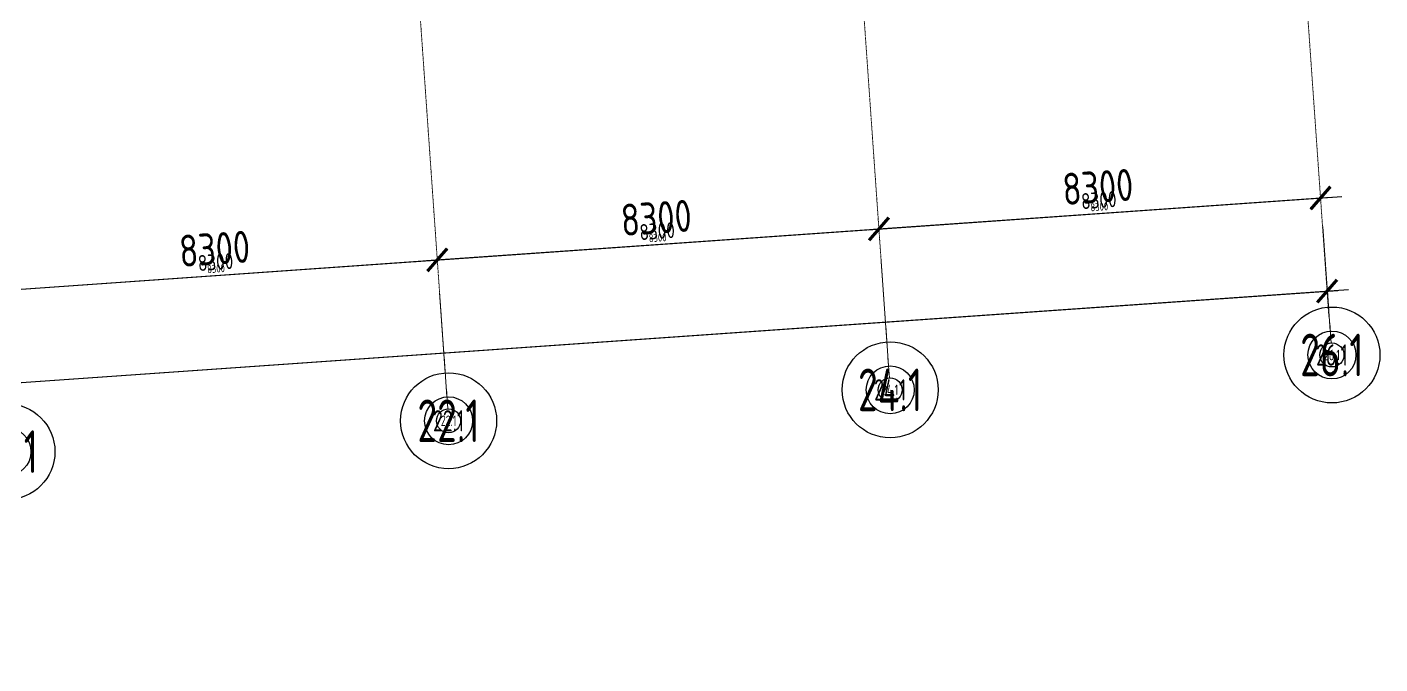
# Model space of a CAD drawing. Header units: millimetres. Extents: x -798 to 124478, y -405 to 121556.
# Drawn here: x 89345 to 114709, y 1738 to 13690 of the extents above; entities that cross this region are included whole.
import ezdxf
from ezdxf.enums import TextEntityAlignment as Align

# ---------------------------------------------------------------- set-up
doc = ezdxf.new("R2010")
doc.units = ezdxf.units.MM
doc.linetypes.add('CENTER', pattern=[2, 1.25, -0.25, 0.25, -0.25])
doc.linetypes.add('Strichpunkt', pattern=[25.4, 12.7, -6.35, 0, -6.35])
for name, color, linetype in [('1', 7, 'Continuous'), ('1 @ 0.1', 7, 'Continuous'), ('1 @ 0.15', 7, 'Continuous'), ('1 @ 0.2', 7, 'Continuous'), ('1 @ 100', 7, 'Continuous'), ('1 @ 200', 7, 'Continuous'), ('1 @ 50', 7, 'Continuous'), ('A-DIM', 4, 'Continuous'), ('A-DIM @ 0.1', 4, 'Continuous'), ('A-DIM @ 0.15', 4, 'Continuous'), ('A-DIM @ 0.2', 4, 'Continuous'), ('A-DIM @ 100', 4, 'Continuous'), ('A-DIM @ 200', 4, 'Continuous'), ('A-DIM @ 50', 4, 'Continuous')]:
    doc.layers.add(name, color=color, linetype=linetype)
doc.layers.add('A-AXES', color=40, linetype='CENTER', lineweight=5)
doc.styles.add('Arch-Dim', font='romans.shx', dxfattribs={"width": 0.75})
doc.dimstyles.new('Масштабируемый', dxfattribs={"dimscale": 100, "dimtxt": 3, "dimasz": 2, "dimexe": 2, "dimexo": 2, "dimgap": 1, "dimtad": 1, "dimdec": 0, "dimzin": 3, "dimdsep": 46, "dimtxsty": 'Arch-Dim', "dimblk": 'ARCHTICK', "dimcen": 2.5, "dimdle": 2, "dimazin": 2, "dimtfac": 0.75, "dimtdec": 0, "dimtmove": 1, "dimatfit": 0, "dimfxl": 1, "dimtolj": 1, "dimtzin": 0, "dimarcsym": 0})

# ---------------------------------------------------------------- blocks, each defined once
blk = doc.blocks.new('_ArchTick')
at = {"color": 0, "linetype": 'ByBlock', "const_width": 0.15}
blk.add_lwpolyline([(-0.5, -0.5), (0.5, 0.5)], dxfattribs=at)
blk = doc.blocks.new('*D198')
at = {"layer": 'A-DIM', "color": 0, "lineweight": -2, "ltscale": 50, "transparency": 16777216}
for p, q in [((2173382, -2431886), (2273536, -2424862)), ((2173753, -2431459), (2173753, -2431459))]:
    blk.add_line(p, q, dxfattribs=at)
at = {"layer": 'Defpoints', "color": 0, "ltscale": 50, "transparency": 16777216}
for p in [(2273137, -2424890), (2273137, -2424890), (2173781, -2431858)]:
    blk.add_point(p, dxfattribs=at)
at = {"layer": 'A-DIM', "color": 0, "lineweight": -2, "ltscale": 50, "transparency": 16777216, "xscale": 400, "yscale": 400, "zscale": 400}
for p, rotation in [((2273137, -2424890), 4.011737789566074), ((2173781, -2431858), 184.011737789566)]:
    blk.add_blockref('_ArchTick', p, dxfattribs=dict(at, rotation=rotation))
at = {"layer": 'A-DIM', "color": 0, "ltscale": 50, "transparency": 16777216, "insert": (2244473, -2425988), "char_height": 600, "attachment_point": 5, "rotation": 4.0117, "style": 'Arch-Dim'}
blk.add_mtext('\\A1;99600', dxfattribs=at)
blk = doc.blocks.new('*D199')
at = {"layer": 'A-DIM', "color": 0, "lineweight": -2, "ltscale": 50, "transparency": 16777216}
for p, q in [((2173781, -2431858), (2273137, -2424890)), ((2223459, -2428374), (2244507, -2426487)), ((2244507, -2426487), (2244509, -2426487)), ((2173781, -2431858), (2173781, -2431858))]:
    blk.add_line(p, q, dxfattribs=at)
at = {"layer": 'Defpoints', "color": 0, "ltscale": 50, "transparency": 16777216}
for p in [(2273137, -2424890), (2273137, -2424890), (2173781, -2431858)]:
    blk.add_point(p, dxfattribs=at)
at = {"layer": 'A-DIM', "color": 0, "lineweight": -2, "ltscale": 50, "transparency": 16777216, "xscale": 0.3, "yscale": 0.3, "zscale": 0.3}
for p, rotation in [((2273137, -2424890), 4.011737789566074), ((2173781, -2431858), 184.011737789566)]:
    blk.add_blockref('_ArchTick', p, dxfattribs=dict(at, rotation=rotation))
at = {"layer": 'A-DIM', "color": 0, "ltscale": 50, "transparency": 16777216, "insert": (2244508, -2426487), "char_height": 0.45, "attachment_point": 5, "rotation": 4.0117, "style": 'Arch-Dim'}
blk.add_mtext('\\A1;99600', dxfattribs=at)
blk = doc.blocks.new('*D200')
at = {"layer": 'A-DIM', "color": 0, "lineweight": -2, "ltscale": 50, "transparency": 16777216}
for p, q in [((2173681, -2431865), (2273237, -2424883)), ((2223459, -2428374), (2244458, -2426490)), ((2244458, -2426490), (2245060, -2426448)), ((2173774, -2431759), (2173774, -2431759))]:
    blk.add_line(p, q, dxfattribs=at)
at = {"layer": 'Defpoints', "color": 0, "ltscale": 50, "transparency": 16777216}
for p in [(2273137, -2424890), (2273137, -2424890), (2173781, -2431858)]:
    blk.add_point(p, dxfattribs=at)
at = {"layer": 'A-DIM', "color": 0, "lineweight": -2, "ltscale": 50, "transparency": 16777216, "xscale": 100, "yscale": 100, "zscale": 100}
for p, rotation in [((2273137, -2424890), 4.011737789566074), ((2173781, -2431858), 184.011737789566)]:
    blk.add_blockref('_ArchTick', p, dxfattribs=dict(at, rotation=rotation))
at = {"layer": 'A-DIM', "color": 0, "ltscale": 50, "transparency": 16777216, "insert": (2244750, -2426345), "char_height": 150, "attachment_point": 5, "rotation": 4.0117, "style": 'Arch-Dim'}
blk.add_mtext('\\A1;99600', dxfattribs=at)
blk = doc.blocks.new('*D202')
at = {"layer": 'A-DIM', "color": 0, "lineweight": -2, "ltscale": 50, "transparency": 16777216}
for p, q in [((2173581, -2431872), (2273336, -2424876)), ((2173767, -2431659), (2173767, -2431659))]:
    blk.add_line(p, q, dxfattribs=at)
at = {"layer": 'Defpoints', "color": 0, "ltscale": 50, "transparency": 16777216}
for p in [(2273137, -2424890), (2273137, -2424890), (2173781, -2431858)]:
    blk.add_point(p, dxfattribs=at)
at = {"layer": 'A-DIM', "color": 0, "lineweight": -2, "ltscale": 50, "transparency": 16777216, "xscale": 200, "yscale": 200, "zscale": 200}
for p, rotation in [((2273137, -2424890), 4.011737789566074), ((2173781, -2431858), 184.011737789566)]:
    blk.add_blockref('_ArchTick', p, dxfattribs=dict(at, rotation=rotation))
at = {"layer": 'A-DIM', "color": 0, "ltscale": 50, "transparency": 16777216, "insert": (2244490, -2426238), "char_height": 300, "attachment_point": 5, "rotation": 4.0117, "style": 'Arch-Dim'}
blk.add_mtext('\\A1;99600', dxfattribs=at)
blk = doc.blocks.new('*D203')
at = {"layer": 'A-DIM', "color": 0, "lineweight": -2, "ltscale": 50, "transparency": 16777216}
for p, q in [((2173781, -2431858), (2273137, -2424890)), ((2223459, -2428374), (2244507, -2426487)), ((2244507, -2426487), (2244510, -2426487)), ((2173781, -2431858), (2173781, -2431858))]:
    blk.add_line(p, q, dxfattribs=at)
at = {"layer": 'Defpoints', "color": 0, "ltscale": 50, "transparency": 16777216}
for p in [(2273137, -2424890), (2273137, -2424890), (2173781, -2431858)]:
    blk.add_point(p, dxfattribs=at)
at = {"layer": 'A-DIM', "color": 0, "lineweight": -2, "ltscale": 50, "transparency": 16777216, "xscale": 0.4, "yscale": 0.4, "zscale": 0.4}
for p, rotation in [((2273137, -2424890), 4.011737789566074), ((2173781, -2431858), 184.011737789566)]:
    blk.add_blockref('_ArchTick', p, dxfattribs=dict(at, rotation=rotation))
at = {"layer": 'A-DIM', "color": 0, "ltscale": 50, "transparency": 16777216, "insert": (2244509, -2426486), "char_height": 0.6, "attachment_point": 5, "rotation": 4.0117, "style": 'Arch-Dim'}
blk.add_mtext('\\A1;99600', dxfattribs=at)
blk = doc.blocks.new('*D204')
at = {"layer": 'A-DIM', "color": 0, "lineweight": -2, "ltscale": 50, "transparency": 16777216}
for p, q in [((2173781, -2431858), (2273137, -2424890)), ((2223459, -2428374), (2244507, -2426487)), ((2244507, -2426487), (2244509, -2426487)), ((2173781, -2431858), (2173781, -2431858))]:
    blk.add_line(p, q, dxfattribs=at)
at = {"layer": 'Defpoints', "color": 0, "ltscale": 50, "transparency": 16777216}
for p in [(2273137, -2424890), (2273137, -2424890), (2173781, -2431858)]:
    blk.add_point(p, dxfattribs=at)
at = {"layer": 'A-DIM', "color": 0, "lineweight": -2, "ltscale": 50, "transparency": 16777216, "xscale": 0.2, "yscale": 0.2, "zscale": 0.2}
for p, rotation in [((2273137, -2424890), 4.011737789566074), ((2173781, -2431858), 184.011737789566)]:
    blk.add_blockref('_ArchTick', p, dxfattribs=dict(at, rotation=rotation))
at = {"layer": 'A-DIM', "color": 0, "ltscale": 50, "transparency": 16777216, "insert": (2244508, -2426487), "char_height": 0.3, "attachment_point": 5, "rotation": 4.0117, "style": 'Arch-Dim'}
blk.add_mtext('\\A1;99600', dxfattribs=at)
blk = doc.blocks.new('*D254')
at = {"layer": 'A-DIM', "color": 0, "lineweight": -2, "ltscale": 50, "transparency": 16777216}
for p, q in [((2247776, -2424912), (2256854, -2424275)), ((2248147, -2424485), (2248147, -2424485))]:
    blk.add_line(p, q, dxfattribs=at)
at = {"layer": 'Defpoints', "color": 0, "ltscale": 50, "transparency": 16777216}
for p in [(2256455, -2424303), (2256455, -2424303), (2248175, -2424884)]:
    blk.add_point(p, dxfattribs=at)
at = {"layer": 'A-DIM', "color": 0, "lineweight": -2, "ltscale": 50, "transparency": 16777216, "xscale": 400, "yscale": 400, "zscale": 400}
for p, rotation in [((2256455, -2424303), 4.011737789566074), ((2248175, -2424884), 184.011737789566)]:
    blk.add_blockref('_ArchTick', p, dxfattribs=dict(at, rotation=rotation))
at = {"layer": 'A-DIM', "color": 0, "ltscale": 50, "transparency": 16777216, "insert": (2252280, -2424095), "char_height": 600, "attachment_point": 5, "rotation": 4.0117, "style": 'Arch-Dim'}
blk.add_mtext('\\A1;8300', dxfattribs=at)
blk = doc.blocks.new('*D255')
at = {"layer": 'A-DIM', "color": 0, "lineweight": -2, "ltscale": 50, "transparency": 16777216}
for q in [(2256455, -2424303), (2248175, -2424884)]:
    blk.add_line((2248175, -2424884), q, dxfattribs=at)
at = {"layer": 'Defpoints', "color": 0, "ltscale": 50, "transparency": 16777216}
for p in [(2256455, -2424303), (2256455, -2424303), (2248175, -2424884)]:
    blk.add_point(p, dxfattribs=at)
at = {"layer": 'A-DIM', "color": 0, "lineweight": -2, "ltscale": 50, "transparency": 16777216, "xscale": 0.3, "yscale": 0.3, "zscale": 0.3}
for p, rotation in [((2256455, -2424303), 4.011737789566074), ((2248175, -2424884), 184.011737789566)]:
    blk.add_blockref('_ArchTick', p, dxfattribs=dict(at, rotation=rotation))
at = {"layer": 'A-DIM', "color": 0, "ltscale": 50, "transparency": 16777216, "insert": (2252315, -2424593), "char_height": 0.45, "attachment_point": 5, "rotation": 4.0117, "style": 'Arch-Dim'}
blk.add_mtext('\\A1;8300', dxfattribs=at)
blk = doc.blocks.new('*D256')
at = {"layer": 'A-DIM', "color": 0, "lineweight": -2, "ltscale": 50, "transparency": 16777216}
for p, q in [((2248076, -2424891), (2256555, -2424296)), ((2248168, -2424784), (2248168, -2424784))]:
    blk.add_line(p, q, dxfattribs=at)
at = {"layer": 'Defpoints', "color": 0, "ltscale": 50, "transparency": 16777216}
for p in [(2256455, -2424303), (2256455, -2424303), (2248175, -2424884)]:
    blk.add_point(p, dxfattribs=at)
at = {"layer": 'A-DIM', "color": 0, "lineweight": -2, "ltscale": 50, "transparency": 16777216, "xscale": 100, "yscale": 100, "zscale": 100}
for p, rotation in [((2256455, -2424303), 4.011737789566074), ((2248175, -2424884), 184.011737789566)]:
    blk.add_blockref('_ArchTick', p, dxfattribs=dict(at, rotation=rotation))
at = {"layer": 'A-DIM', "color": 0, "ltscale": 50, "transparency": 16777216, "insert": (2252306, -2424469), "char_height": 150, "attachment_point": 5, "rotation": 4.0117, "style": 'Arch-Dim'}
blk.add_mtext('\\A1;8300', dxfattribs=at)
blk = doc.blocks.new('*D258')
at = {"layer": 'A-DIM', "color": 0, "lineweight": -2, "ltscale": 50, "transparency": 16777216}
for p, q in [((2247976, -2424898), (2256654, -2424289)), ((2248161, -2424684), (2248161, -2424684))]:
    blk.add_line(p, q, dxfattribs=at)
at = {"layer": 'Defpoints', "color": 0, "ltscale": 50, "transparency": 16777216}
for p in [(2256455, -2424303), (2256455, -2424303), (2248175, -2424884)]:
    blk.add_point(p, dxfattribs=at)
at = {"layer": 'A-DIM', "color": 0, "lineweight": -2, "ltscale": 50, "transparency": 16777216, "xscale": 200, "yscale": 200, "zscale": 200}
for p, rotation in [((2256455, -2424303), 4.011737789566074), ((2248175, -2424884), 184.011737789566)]:
    blk.add_blockref('_ArchTick', p, dxfattribs=dict(at, rotation=rotation))
at = {"layer": 'A-DIM', "color": 0, "ltscale": 50, "transparency": 16777216, "insert": (2252298, -2424344), "char_height": 300, "attachment_point": 5, "rotation": 4.0117, "style": 'Arch-Dim'}
blk.add_mtext('\\A1;8300', dxfattribs=at)
blk = doc.blocks.new('*D259')
at = {"layer": 'A-DIM', "color": 0, "lineweight": -2, "ltscale": 50, "transparency": 16777216}
for q in [(2256455, -2424303), (2248175, -2424884)]:
    blk.add_line((2248175, -2424884), q, dxfattribs=at)
at = {"layer": 'Defpoints', "color": 0, "ltscale": 50, "transparency": 16777216}
for p in [(2256455, -2424303), (2256455, -2424303), (2248175, -2424884)]:
    blk.add_point(p, dxfattribs=at)
at = {"layer": 'A-DIM', "color": 0, "lineweight": -2, "ltscale": 50, "transparency": 16777216, "xscale": 0.4, "yscale": 0.4, "zscale": 0.4}
for p, rotation in [((2256455, -2424303), 4.011737789566074), ((2248175, -2424884), 184.011737789566)]:
    blk.add_blockref('_ArchTick', p, dxfattribs=dict(at, rotation=rotation))
at = {"layer": 'A-DIM', "color": 0, "ltscale": 50, "transparency": 16777216, "insert": (2252315, -2424593), "char_height": 0.6, "attachment_point": 5, "rotation": 4.0117, "style": 'Arch-Dim'}
blk.add_mtext('\\A1;8300', dxfattribs=at)
blk = doc.blocks.new('*D260')
at = {"layer": 'A-DIM', "color": 0, "lineweight": -2, "ltscale": 50, "transparency": 16777216}
for q in [(2256455, -2424303), (2248175, -2424884)]:
    blk.add_line((2248175, -2424884), q, dxfattribs=at)
at = {"layer": 'Defpoints', "color": 0, "ltscale": 50, "transparency": 16777216}
for p in [(2256455, -2424303), (2256455, -2424303), (2248175, -2424884)]:
    blk.add_point(p, dxfattribs=at)
at = {"layer": 'A-DIM', "color": 0, "lineweight": -2, "ltscale": 50, "transparency": 16777216, "xscale": 0.2, "yscale": 0.2, "zscale": 0.2}
for p, rotation in [((2256455, -2424303), 4.011737789566074), ((2248175, -2424884), 184.011737789566)]:
    blk.add_blockref('_ArchTick', p, dxfattribs=dict(at, rotation=rotation))
at = {"layer": 'A-DIM', "color": 0, "ltscale": 50, "transparency": 16777216, "insert": (2252315, -2424593), "char_height": 0.3, "attachment_point": 5, "rotation": 4.0117, "style": 'Arch-Dim'}
blk.add_mtext('\\A1;8300', dxfattribs=at)
blk = doc.blocks.new('*D261')
at = {"layer": 'A-DIM', "color": 0, "lineweight": -2, "ltscale": 50, "transparency": 16777216}
for p, q in [((2256056, -2424331), (2265134, -2423695)), ((2256427, -2423904), (2256427, -2423904))]:
    blk.add_line(p, q, dxfattribs=at)
at = {"layer": 'Defpoints', "color": 0, "ltscale": 50, "transparency": 16777216}
for p in [(2264735, -2423723), (2264735, -2423723), (2256455, -2424303)]:
    blk.add_point(p, dxfattribs=at)
at = {"layer": 'A-DIM', "color": 0, "lineweight": -2, "ltscale": 50, "transparency": 16777216, "xscale": 400, "yscale": 400, "zscale": 400}
for p, rotation in [((2264735, -2423723), 4.011737789566074), ((2256455, -2424303), 184.011737789566)]:
    blk.add_blockref('_ArchTick', p, dxfattribs=dict(at, rotation=rotation))
at = {"layer": 'A-DIM', "color": 0, "ltscale": 50, "transparency": 16777216, "insert": (2260560, -2423514), "char_height": 600, "attachment_point": 5, "rotation": 4.0117, "style": 'Arch-Dim'}
blk.add_mtext('\\A1;8300', dxfattribs=at)
blk = doc.blocks.new('*D262')
at = {"layer": 'A-DIM', "color": 0, "lineweight": -2, "ltscale": 50, "transparency": 16777216}
for q in [(2264735, -2423723), (2256455, -2424303)]:
    blk.add_line((2256455, -2424303), q, dxfattribs=at)
at = {"layer": 'Defpoints', "color": 0, "ltscale": 50, "transparency": 16777216}
for p in [(2264735, -2423723), (2264735, -2423723), (2256455, -2424303)]:
    blk.add_point(p, dxfattribs=at)
at = {"layer": 'A-DIM', "color": 0, "lineweight": -2, "ltscale": 50, "transparency": 16777216, "xscale": 0.3, "yscale": 0.3, "zscale": 0.3}
for p, rotation in [((2264735, -2423723), 4.011737789566074), ((2256455, -2424303), 184.011737789566)]:
    blk.add_blockref('_ArchTick', p, dxfattribs=dict(at, rotation=rotation))
at = {"layer": 'A-DIM', "color": 0, "ltscale": 50, "transparency": 16777216, "insert": (2260595, -2424013), "char_height": 0.45, "attachment_point": 5, "rotation": 4.0117, "style": 'Arch-Dim'}
blk.add_mtext('\\A1;8300', dxfattribs=at)
blk = doc.blocks.new('*D263')
at = {"layer": 'A-DIM', "color": 0, "lineweight": -2, "ltscale": 50, "transparency": 16777216}
for p, q in [((2256355, -2424310), (2264834, -2423716)), ((2256448, -2424204), (2256448, -2424204))]:
    blk.add_line(p, q, dxfattribs=at)
at = {"layer": 'Defpoints', "color": 0, "ltscale": 50, "transparency": 16777216}
for p in [(2264735, -2423723), (2264735, -2423723), (2256455, -2424303)]:
    blk.add_point(p, dxfattribs=at)
at = {"layer": 'A-DIM', "color": 0, "lineweight": -2, "ltscale": 50, "transparency": 16777216, "xscale": 100, "yscale": 100, "zscale": 100}
for p, rotation in [((2264735, -2423723), 4.011737789566074), ((2256455, -2424303), 184.011737789566)]:
    blk.add_blockref('_ArchTick', p, dxfattribs=dict(at, rotation=rotation))
at = {"layer": 'A-DIM', "color": 0, "ltscale": 50, "transparency": 16777216, "insert": (2260586, -2423888), "char_height": 150, "attachment_point": 5, "rotation": 4.0117, "style": 'Arch-Dim'}
blk.add_mtext('\\A1;8300', dxfattribs=at)
blk = doc.blocks.new('*D265')
at = {"layer": 'A-DIM', "color": 0, "lineweight": -2, "ltscale": 50, "transparency": 16777216}
for p, q in [((2256255, -2424317), (2264934, -2423709)), ((2256441, -2424104), (2256441, -2424104))]:
    blk.add_line(p, q, dxfattribs=at)
at = {"layer": 'Defpoints', "color": 0, "ltscale": 50, "transparency": 16777216}
for p in [(2264735, -2423723), (2264735, -2423723), (2256455, -2424303)]:
    blk.add_point(p, dxfattribs=at)
at = {"layer": 'A-DIM', "color": 0, "lineweight": -2, "ltscale": 50, "transparency": 16777216, "xscale": 200, "yscale": 200, "zscale": 200}
for p, rotation in [((2264735, -2423723), 4.011737789566074), ((2256455, -2424303), 184.011737789566)]:
    blk.add_blockref('_ArchTick', p, dxfattribs=dict(at, rotation=rotation))
at = {"layer": 'A-DIM', "color": 0, "ltscale": 50, "transparency": 16777216, "insert": (2260577, -2423764), "char_height": 300, "attachment_point": 5, "rotation": 4.0117, "style": 'Arch-Dim'}
blk.add_mtext('\\A1;8300', dxfattribs=at)
blk = doc.blocks.new('*D266')
at = {"layer": 'A-DIM', "color": 0, "lineweight": -2, "ltscale": 50, "transparency": 16777216}
for q in [(2264735, -2423723), (2256455, -2424303)]:
    blk.add_line((2256455, -2424303), q, dxfattribs=at)
at = {"layer": 'Defpoints', "color": 0, "ltscale": 50, "transparency": 16777216}
for p in [(2264735, -2423723), (2264735, -2423723), (2256455, -2424303)]:
    blk.add_point(p, dxfattribs=at)
at = {"layer": 'A-DIM', "color": 0, "lineweight": -2, "ltscale": 50, "transparency": 16777216, "xscale": 0.4, "yscale": 0.4, "zscale": 0.4}
for p, rotation in [((2264735, -2423723), 4.011737789566074), ((2256455, -2424303), 184.011737789566)]:
    blk.add_blockref('_ArchTick', p, dxfattribs=dict(at, rotation=rotation))
at = {"layer": 'A-DIM', "color": 0, "ltscale": 50, "transparency": 16777216, "insert": (2260595, -2424012), "char_height": 0.6, "attachment_point": 5, "rotation": 4.0117, "style": 'Arch-Dim'}
blk.add_mtext('\\A1;8300', dxfattribs=at)
blk = doc.blocks.new('*D267')
at = {"layer": 'A-DIM', "color": 0, "lineweight": -2, "ltscale": 50, "transparency": 16777216}
for q in [(2264735, -2423723), (2256455, -2424303)]:
    blk.add_line((2256455, -2424303), q, dxfattribs=at)
at = {"layer": 'Defpoints', "color": 0, "ltscale": 50, "transparency": 16777216}
for p in [(2264735, -2423723), (2264735, -2423723), (2256455, -2424303)]:
    blk.add_point(p, dxfattribs=at)
at = {"layer": 'A-DIM', "color": 0, "lineweight": -2, "ltscale": 50, "transparency": 16777216, "xscale": 0.2, "yscale": 0.2, "zscale": 0.2}
for p, rotation in [((2264735, -2423723), 4.011737789566074), ((2256455, -2424303), 184.011737789566)]:
    blk.add_blockref('_ArchTick', p, dxfattribs=dict(at, rotation=rotation))
at = {"layer": 'A-DIM', "color": 0, "ltscale": 50, "transparency": 16777216, "insert": (2260595, -2424013), "char_height": 0.3, "attachment_point": 5, "rotation": 4.0117, "style": 'Arch-Dim'}
blk.add_mtext('\\A1;8300', dxfattribs=at)
blk = doc.blocks.new('*D268')
at = {"layer": 'A-DIM', "color": 0, "lineweight": -2, "ltscale": 50, "transparency": 16777216}
for p, q in [((2264336, -2423751), (2273413, -2423114)), ((2264707, -2423324), (2264707, -2423324))]:
    blk.add_line(p, q, dxfattribs=at)
at = {"layer": 'Defpoints', "color": 0, "ltscale": 50, "transparency": 16777216}
for p in [(2273014, -2423142), (2273014, -2423142), (2264735, -2423723)]:
    blk.add_point(p, dxfattribs=at)
at = {"layer": 'A-DIM', "color": 0, "lineweight": -2, "ltscale": 50, "transparency": 16777216, "xscale": 400, "yscale": 400, "zscale": 400}
for p, rotation in [((2273014, -2423142), 4.011737789566074), ((2264735, -2423723), 184.011737789566)]:
    blk.add_blockref('_ArchTick', p, dxfattribs=dict(at, rotation=rotation))
at = {"layer": 'A-DIM', "color": 0, "ltscale": 50, "transparency": 16777216, "insert": (2268839, -2422934), "char_height": 600, "attachment_point": 5, "rotation": 4.0117, "style": 'Arch-Dim'}
blk.add_mtext('\\A1;8300', dxfattribs=at)
blk = doc.blocks.new('*D269')
at = {"layer": 'A-DIM', "color": 0, "lineweight": -2, "ltscale": 50, "transparency": 16777216}
for p, q in [((2264734, -2423723), (2273015, -2423142)), ((2264735, -2423722), (2264735, -2423722))]:
    blk.add_line(p, q, dxfattribs=at)
at = {"layer": 'Defpoints', "color": 0, "ltscale": 50, "transparency": 16777216}
for p in [(2273014, -2423142), (2273014, -2423142), (2264735, -2423723)]:
    blk.add_point(p, dxfattribs=at)
at = {"layer": 'A-DIM', "color": 0, "lineweight": -2, "ltscale": 50, "transparency": 16777216, "xscale": 0.3, "yscale": 0.3, "zscale": 0.3}
for p, rotation in [((2273014, -2423142), 4.011737789566074), ((2264735, -2423723), 184.011737789566)]:
    blk.add_blockref('_ArchTick', p, dxfattribs=dict(at, rotation=rotation))
at = {"layer": 'A-DIM', "color": 0, "ltscale": 50, "transparency": 16777216, "insert": (2268874, -2423432), "char_height": 0.45, "attachment_point": 5, "rotation": 4.0117, "style": 'Arch-Dim'}
blk.add_mtext('\\A1;8300', dxfattribs=at)
blk = doc.blocks.new('*D270')
at = {"layer": 'A-DIM', "color": 0, "lineweight": -2, "ltscale": 50, "transparency": 16777216}
for p, q in [((2264635, -2423730), (2273114, -2423135)), ((2264728, -2423623), (2264728, -2423623))]:
    blk.add_line(p, q, dxfattribs=at)
at = {"layer": 'Defpoints', "color": 0, "ltscale": 50, "transparency": 16777216}
for p in [(2273014, -2423142), (2273014, -2423142), (2264735, -2423723)]:
    blk.add_point(p, dxfattribs=at)
at = {"layer": 'A-DIM', "color": 0, "lineweight": -2, "ltscale": 50, "transparency": 16777216, "xscale": 100, "yscale": 100, "zscale": 100}
for p, rotation in [((2273014, -2423142), 4.011737789566074), ((2264735, -2423723), 184.011737789566)]:
    blk.add_blockref('_ArchTick', p, dxfattribs=dict(at, rotation=rotation))
at = {"layer": 'A-DIM', "color": 0, "ltscale": 50, "transparency": 16777216, "insert": (2268866, -2423308), "char_height": 150, "attachment_point": 5, "rotation": 4.0117, "style": 'Arch-Dim'}
blk.add_mtext('\\A1;8300', dxfattribs=at)
blk = doc.blocks.new('*D272')
at = {"layer": 'A-DIM', "color": 0, "lineweight": -2, "ltscale": 50, "transparency": 16777216}
for p, q in [((2264535, -2423737), (2273214, -2423128)), ((2264721, -2423523), (2264721, -2423523))]:
    blk.add_line(p, q, dxfattribs=at)
at = {"layer": 'Defpoints', "color": 0, "ltscale": 50, "transparency": 16777216}
for p in [(2273014, -2423142), (2273014, -2423142), (2264735, -2423723)]:
    blk.add_point(p, dxfattribs=at)
at = {"layer": 'A-DIM', "color": 0, "lineweight": -2, "ltscale": 50, "transparency": 16777216, "xscale": 200, "yscale": 200, "zscale": 200}
for p, rotation in [((2273014, -2423142), 4.011737789566074), ((2264735, -2423723), 184.011737789566)]:
    blk.add_blockref('_ArchTick', p, dxfattribs=dict(at, rotation=rotation))
at = {"layer": 'A-DIM', "color": 0, "ltscale": 50, "transparency": 16777216, "insert": (2268857, -2423183), "char_height": 300, "attachment_point": 5, "rotation": 4.0117, "style": 'Arch-Dim'}
blk.add_mtext('\\A1;8300', dxfattribs=at)
blk = doc.blocks.new('*D273')
at = {"layer": 'A-DIM', "color": 0, "lineweight": -2, "ltscale": 50, "transparency": 16777216}
for p, q in [((2264734, -2423723), (2273015, -2423142)), ((2264735, -2423722), (2264735, -2423722))]:
    blk.add_line(p, q, dxfattribs=at)
at = {"layer": 'Defpoints', "color": 0, "ltscale": 50, "transparency": 16777216}
for p in [(2273014, -2423142), (2273014, -2423142), (2264735, -2423723)]:
    blk.add_point(p, dxfattribs=at)
at = {"layer": 'A-DIM', "color": 0, "lineweight": -2, "ltscale": 50, "transparency": 16777216, "xscale": 0.4, "yscale": 0.4, "zscale": 0.4}
for p, rotation in [((2273014, -2423142), 4.011737789566074), ((2264735, -2423723), 184.011737789566)]:
    blk.add_blockref('_ArchTick', p, dxfattribs=dict(at, rotation=rotation))
at = {"layer": 'A-DIM', "color": 0, "ltscale": 50, "transparency": 16777216, "insert": (2268874, -2423432), "char_height": 0.6, "attachment_point": 5, "rotation": 4.0117, "style": 'Arch-Dim'}
blk.add_mtext('\\A1;8300', dxfattribs=at)
blk = doc.blocks.new('*D274')
at = {"layer": 'A-DIM', "color": 0, "lineweight": -2, "ltscale": 50, "transparency": 16777216}
for p, q in [((2264734, -2423723), (2273014, -2423142)), ((2264735, -2423722), (2264735, -2423722))]:
    blk.add_line(p, q, dxfattribs=at)
at = {"layer": 'Defpoints', "color": 0, "ltscale": 50, "transparency": 16777216}
for p in [(2273014, -2423142), (2273014, -2423142), (2264735, -2423723)]:
    blk.add_point(p, dxfattribs=at)
at = {"layer": 'A-DIM', "color": 0, "lineweight": -2, "ltscale": 50, "transparency": 16777216, "xscale": 0.2, "yscale": 0.2, "zscale": 0.2}
for p, rotation in [((2273014, -2423142), 4.011737789566074), ((2264735, -2423723), 184.011737789566)]:
    blk.add_blockref('_ArchTick', p, dxfattribs=dict(at, rotation=rotation))
at = {"layer": 'A-DIM', "color": 0, "ltscale": 50, "transparency": 16777216, "insert": (2268874, -2423432), "char_height": 0.3, "attachment_point": 5, "rotation": 4.0117, "style": 'Arch-Dim'}
blk.add_mtext('\\A1;8300', dxfattribs=at)
blk = doc.blocks.new('*U87')
at = {"color": 4, "lineweight": 9}
blk.add_line((-0.31, 4.49), (-0.84, 12.04), dxfattribs=at)
at = {"color": 5, "linetype": 'Continuous', "lineweight": 25}
blk.add_circle((0, 0), 4.5, dxfattribs=at)
at = {"color": 5, "linetype": 'Continuous', "lineweight": 25, "style": 'Arch-Dim', "width": 0.65}
blk.add_attdef('Ось', text='', height=4, dxfattribs=at).set_placement((0, 0), align=Align.MIDDLE)
blk = doc.blocks.new('*U867')
at = {"layer": '1 @ 0.1', "transparency": 33554687, "xscale": 0.1, "yscale": 0.1, "zscale": 0.1}
blk.add_blockref('*U87', (2248387, -2427903), dxfattribs=at).add_auto_attribs({'Ось': '20.1'})
at = {"layer": '1 @ 0.15', "transparency": 33554687, "xscale": 0.15, "yscale": 0.15, "zscale": 0.15}
blk.add_blockref('*U87', (2248387, -2427903), dxfattribs=at).add_auto_attribs({'Ось': '20.1'})
at = {"layer": '1 @ 0.2', "transparency": 33554687, "xscale": 0.2, "yscale": 0.2, "zscale": 0.2}
blk.add_blockref('*U87', (2248387, -2427903), dxfattribs=at).add_auto_attribs({'Ось': '20.1'})
at = {"layer": '1 @ 100', "transparency": 33554687, "xscale": 100, "yscale": 100, "zscale": 100}
blk.add_blockref('*U87', (2248387, -2427903), dxfattribs=at).add_auto_attribs({'Ось': '20.1'})
at = {"layer": '1 @ 200', "transparency": 33554687, "xscale": 200, "yscale": 200, "zscale": 200}
blk.add_blockref('*U87', (2248387, -2427903), dxfattribs=at).add_auto_attribs({'Ось': '20.1'})
at = {"layer": '1 @ 50', "transparency": 33554687, "xscale": 50, "yscale": 50, "zscale": 50}
blk.add_blockref('*U87', (2248387, -2427903), dxfattribs=at).add_auto_attribs({'Ось': '20.1'})
blk = doc.blocks.new('*U868')
at = {"layer": '1 @ 0.1', "transparency": 33554687, "xscale": 0.1, "yscale": 0.1, "zscale": 0.1}
blk.add_blockref('*U87', (2256667, -2427323), dxfattribs=at).add_auto_attribs({'Ось': '22.1'})
at = {"layer": '1 @ 0.15', "transparency": 33554687, "xscale": 0.15, "yscale": 0.15, "zscale": 0.15}
blk.add_blockref('*U87', (2256667, -2427323), dxfattribs=at).add_auto_attribs({'Ось': '22.1'})
at = {"layer": '1 @ 0.2', "transparency": 33554687, "xscale": 0.2, "yscale": 0.2, "zscale": 0.2}
blk.add_blockref('*U87', (2256667, -2427323), dxfattribs=at).add_auto_attribs({'Ось': '22.1'})
at = {"layer": '1 @ 100', "transparency": 33554687, "xscale": 100, "yscale": 100, "zscale": 100}
blk.add_blockref('*U87', (2256667, -2427323), dxfattribs=at).add_auto_attribs({'Ось': '22.1'})
at = {"layer": '1 @ 200', "transparency": 33554687, "xscale": 200, "yscale": 200, "zscale": 200}
blk.add_blockref('*U87', (2256667, -2427323), dxfattribs=at).add_auto_attribs({'Ось': '22.1'})
at = {"layer": '1 @ 50', "transparency": 33554687, "xscale": 50, "yscale": 50, "zscale": 50}
blk.add_blockref('*U87', (2256667, -2427323), dxfattribs=at).add_auto_attribs({'Ось': '22.1'})
blk = doc.blocks.new('*U869')
at = {"layer": '1 @ 0.1', "transparency": 33554687, "xscale": 0.1, "yscale": 0.1, "zscale": 0.1}
blk.add_blockref('*U87', (2264946, -2426742), dxfattribs=at).add_auto_attribs({'Ось': '24.1'})
at = {"layer": '1 @ 0.15', "transparency": 33554687, "xscale": 0.15, "yscale": 0.15, "zscale": 0.15}
blk.add_blockref('*U87', (2264946, -2426742), dxfattribs=at).add_auto_attribs({'Ось': '24.1'})
at = {"layer": '1 @ 0.2', "transparency": 33554687, "xscale": 0.2, "yscale": 0.2, "zscale": 0.2}
blk.add_blockref('*U87', (2264946, -2426742), dxfattribs=at).add_auto_attribs({'Ось': '24.1'})
at = {"layer": '1 @ 100', "transparency": 33554687, "xscale": 100, "yscale": 100, "zscale": 100}
blk.add_blockref('*U87', (2264946, -2426742), dxfattribs=at).add_auto_attribs({'Ось': '24.1'})
at = {"layer": '1 @ 200', "transparency": 33554687, "xscale": 200, "yscale": 200, "zscale": 200}
blk.add_blockref('*U87', (2264946, -2426742), dxfattribs=at).add_auto_attribs({'Ось': '24.1'})
at = {"layer": '1 @ 50', "transparency": 33554687, "xscale": 50, "yscale": 50, "zscale": 50}
blk.add_blockref('*U87', (2264946, -2426742), dxfattribs=at).add_auto_attribs({'Ось': '24.1'})
blk = doc.blocks.new('*U870')
at = {"layer": '1 @ 0.1', "transparency": 33554687, "xscale": 0.1, "yscale": 0.1, "zscale": 0.1}
blk.add_blockref('*U87', (2273228, -2426088), dxfattribs=at).add_auto_attribs({'Ось': '26.1'})
at = {"layer": '1 @ 0.15', "transparency": 33554687, "xscale": 0.15, "yscale": 0.15, "zscale": 0.15}
blk.add_blockref('*U87', (2273228, -2426088), dxfattribs=at).add_auto_attribs({'Ось': '26.1'})
at = {"layer": '1 @ 0.2', "transparency": 33554687, "xscale": 0.2, "yscale": 0.2, "zscale": 0.2}
blk.add_blockref('*U87', (2273228, -2426088), dxfattribs=at).add_auto_attribs({'Ось': '26.1'})
at = {"layer": '1 @ 100', "transparency": 33554687, "xscale": 100, "yscale": 100, "zscale": 100}
blk.add_blockref('*U87', (2273228, -2426088), dxfattribs=at).add_auto_attribs({'Ось': '26.1'})
at = {"layer": '1 @ 200', "transparency": 33554687, "xscale": 200, "yscale": 200, "zscale": 200}
blk.add_blockref('*U87', (2273228, -2426088), dxfattribs=at).add_auto_attribs({'Ось': '26.1'})
at = {"layer": '1 @ 50', "transparency": 33554687, "xscale": 50, "yscale": 50, "zscale": 50}
blk.add_blockref('*U87', (2273228, -2426088), dxfattribs=at).add_auto_attribs({'Ось': '26.1'})
blk = doc.blocks.new('*U818')
at = {"layer": 'A-DIM @ 0.1', "ltscale": 50, "transparency": 33554687}
dim = blk.add_linear_dim(base=(2273136.9, -2424890.2), p1=(2173780.9, -2431858.3), p2=(2273136.9, -2424890.2), angle=4.01174, dimstyle='Масштабируемый', override={"dimscale": 0.1, "dimtix": 0, "dimtofl": 1, "dimtmove": 1, "dimatfit": 0}, dxfattribs=at)
dim.commit()
dim.dimension.update_dxf_attribs({"geometry": '*D204', "text_midpoint": (2244507.5, -2426487), "dimtype": 128})
at = {"layer": 'A-DIM @ 0.15', "ltscale": 50, "transparency": 33554687}
dim = blk.add_linear_dim(base=(2273136.9, -2424890.2), p1=(2173780.9, -2431858.3), p2=(2273136.9, -2424890.2), angle=4.01174, dimstyle='Масштабируемый', override={"dimscale": 0.15, "dimtix": 0, "dimtofl": 1, "dimtmove": 1, "dimatfit": 0}, dxfattribs=at)
dim.commit()
dim.dimension.update_dxf_attribs({"geometry": '*D199', "text_midpoint": (2244507.5, -2426487), "dimtype": 128})
at = {"layer": 'A-DIM @ 0.2', "ltscale": 50, "transparency": 33554687}
dim = blk.add_linear_dim(base=(2273136.9, -2424890.2), p1=(2173780.9, -2431858.3), p2=(2273136.9, -2424890.2), angle=4.01174, dimstyle='Масштабируемый', override={"dimscale": 0.2, "dimtix": 0, "dimtofl": 1, "dimtmove": 1, "dimatfit": 0}, dxfattribs=at)
dim.commit()
dim.dimension.update_dxf_attribs({"geometry": '*D203', "text_midpoint": (2244507.5, -2426487), "dimtype": 128})
at = {"layer": 'A-DIM @ 100', "ltscale": 50, "transparency": 33554687}
dim = blk.add_linear_dim(base=(2273136.9, -2424890.2), p1=(2173780.9, -2431858.3), p2=(2273136.9, -2424890.2), angle=4.01174, dimstyle='Масштабируемый', override={"dimscale": 100, "dimtix": 0, "dimtofl": 1, "dimtmove": 1, "dimatfit": 0}, dxfattribs=at)
dim.commit()
dim.dimension.update_dxf_attribs({"geometry": '*D202', "text_midpoint": (2244507.5, -2426487), "dimtype": 128})
at = {"layer": 'A-DIM @ 200', "ltscale": 50, "transparency": 33554687}
dim = blk.add_linear_dim(base=(2273136.9, -2424890.2), p1=(2173780.9, -2431858.3), p2=(2273136.9, -2424890.2), angle=4.01174, dimstyle='Масштабируемый', override={"dimscale": 200, "dimtix": 0, "dimtofl": 1, "dimtmove": 1, "dimatfit": 0}, dxfattribs=at)
dim.commit()
dim.dimension.update_dxf_attribs({"geometry": '*D198', "text_midpoint": (2244507.5, -2426487), "dimtype": 128})
at = {"layer": 'A-DIM @ 50', "ltscale": 50, "transparency": 33554687}
dim = blk.add_linear_dim(base=(2273136.9, -2424890.2), p1=(2173780.9, -2431858.3), p2=(2273136.9, -2424890.2), angle=4.01174, dimstyle='Масштабируемый', override={"dimscale": 50, "dimtix": 0, "dimtofl": 1, "dimtmove": 1, "dimatfit": 0}, dxfattribs=at)
dim.commit()
dim.dimension.update_dxf_attribs({"geometry": '*D200', "text_midpoint": (2244507.5, -2426487), "dimtype": 128})
blk = doc.blocks.new('*U826')
at = {"layer": 'A-DIM @ 0.1', "ltscale": 50, "transparency": 33554687}
dim = blk.add_linear_dim(base=(2256454.9, -2424303.3), p1=(2248175.3, -2424884), p2=(2256454.9, -2424303.3), angle=4.01174, dimstyle='Масштабируемый', override={"dimscale": 0.1, "dimtix": 0, "dimtofl": 1, "dimtmove": 1, "dimatfit": 0}, dxfattribs=at)
dim.commit()
dim.dimension.update_dxf_attribs({"geometry": '*D260', "text_midpoint": (2252315.1, -2424593.4)})
at = {"layer": 'A-DIM @ 0.15', "ltscale": 50, "transparency": 33554687}
dim = blk.add_linear_dim(base=(2256454.9, -2424303.3), p1=(2248175.3, -2424884), p2=(2256454.9, -2424303.3), angle=4.01174, dimstyle='Масштабируемый', override={"dimscale": 0.15, "dimtix": 0, "dimtofl": 1, "dimtmove": 1, "dimatfit": 0}, dxfattribs=at)
dim.commit()
dim.dimension.update_dxf_attribs({"geometry": '*D255', "text_midpoint": (2252315.1, -2424593.3)})
at = {"layer": 'A-DIM @ 0.2', "ltscale": 50, "transparency": 33554687}
dim = blk.add_linear_dim(base=(2256454.9, -2424303.3), p1=(2248175.3, -2424884), p2=(2256454.9, -2424303.3), angle=4.01174, dimstyle='Масштабируемый', override={"dimscale": 0.2, "dimtix": 0, "dimtofl": 1, "dimtmove": 1, "dimatfit": 0}, dxfattribs=at)
dim.commit()
dim.dimension.update_dxf_attribs({"geometry": '*D259', "text_midpoint": (2252315.1, -2424593.1)})
at = {"layer": 'A-DIM @ 100', "ltscale": 50, "transparency": 33554687}
dim = blk.add_linear_dim(base=(2256454.9, -2424303.3), p1=(2248175.3, -2424884), p2=(2256454.9, -2424303.3), angle=4.01174, dimstyle='Масштабируемый', override={"dimscale": 100, "dimtix": 0, "dimtofl": 1, "dimtmove": 1, "dimatfit": 0}, dxfattribs=at)
dim.commit()
dim.dimension.update_dxf_attribs({"geometry": '*D258', "text_midpoint": (2252297.6, -2424344.3)})
at = {"layer": 'A-DIM @ 200', "ltscale": 50, "transparency": 33554687}
dim = blk.add_linear_dim(base=(2256454.9, -2424303.3), p1=(2248175.3, -2424884), p2=(2256454.9, -2424303.3), angle=4.01174, dimstyle='Масштабируемый', override={"dimscale": 200, "dimtix": 0, "dimtofl": 1, "dimtmove": 1, "dimatfit": 0}, dxfattribs=at)
dim.commit()
dim.dimension.update_dxf_attribs({"geometry": '*D254', "text_midpoint": (2252280.1, -2424094.9)})
at = {"layer": 'A-DIM @ 50', "ltscale": 50, "transparency": 33554687}
dim = blk.add_linear_dim(base=(2256454.9, -2424303.3), p1=(2248175.3, -2424884), p2=(2256454.9, -2424303.3), angle=4.01174, dimstyle='Масштабируемый', override={"dimscale": 50, "dimtix": 0, "dimtofl": 1, "dimtmove": 1, "dimatfit": 0}, dxfattribs=at)
dim.commit()
dim.dimension.update_dxf_attribs({"geometry": '*D256', "text_midpoint": (2252306.4, -2424468.9)})
blk = doc.blocks.new('*U827')
at = {"layer": 'A-DIM @ 0.1', "ltscale": 50, "transparency": 33554687}
dim = blk.add_linear_dim(base=(2264734.6, -2423722.6), p1=(2256454.9, -2424303.3), p2=(2264734.6, -2423722.6), angle=4.01174, dimstyle='Масштабируемый', override={"dimscale": 0.1, "dimtix": 0, "dimtofl": 1, "dimtmove": 1, "dimatfit": 0}, dxfattribs=at)
dim.commit()
dim.dimension.update_dxf_attribs({"geometry": '*D267', "text_midpoint": (2260594.8, -2424012.7)})
at = {"layer": 'A-DIM @ 0.15', "ltscale": 50, "transparency": 33554687}
dim = blk.add_linear_dim(base=(2264734.6, -2423722.6), p1=(2256454.9, -2424303.3), p2=(2264734.6, -2423722.6), angle=4.01174, dimstyle='Масштабируемый', override={"dimscale": 0.15, "dimtix": 0, "dimtofl": 1, "dimtmove": 1, "dimatfit": 0}, dxfattribs=at)
dim.commit()
dim.dimension.update_dxf_attribs({"geometry": '*D262', "text_midpoint": (2260594.8, -2424012.6)})
at = {"layer": 'A-DIM @ 0.2', "ltscale": 50, "transparency": 33554687}
dim = blk.add_linear_dim(base=(2264734.6, -2423722.6), p1=(2256454.9, -2424303.3), p2=(2264734.6, -2423722.6), angle=4.01174, dimstyle='Масштабируемый', override={"dimscale": 0.2, "dimtix": 0, "dimtofl": 1, "dimtmove": 1, "dimatfit": 0}, dxfattribs=at)
dim.commit()
dim.dimension.update_dxf_attribs({"geometry": '*D266', "text_midpoint": (2260594.7, -2424012.5)})
at = {"layer": 'A-DIM @ 100', "ltscale": 50, "transparency": 33554687}
dim = blk.add_linear_dim(base=(2264734.6, -2423722.6), p1=(2256454.9, -2424303.3), p2=(2264734.6, -2423722.6), angle=4.01174, dimstyle='Масштабируемый', override={"dimscale": 100, "dimtix": 0, "dimtofl": 1, "dimtmove": 1, "dimatfit": 0}, dxfattribs=at)
dim.commit()
dim.dimension.update_dxf_attribs({"geometry": '*D265', "text_midpoint": (2260577.3, -2423763.6)})
at = {"layer": 'A-DIM @ 200', "ltscale": 50, "transparency": 33554687}
dim = blk.add_linear_dim(base=(2264734.6, -2423722.6), p1=(2256454.9, -2424303.3), p2=(2264734.6, -2423722.6), angle=4.01174, dimstyle='Масштабируемый', override={"dimscale": 200, "dimtix": 0, "dimtofl": 1, "dimtmove": 1, "dimatfit": 0}, dxfattribs=at)
dim.commit()
dim.dimension.update_dxf_attribs({"geometry": '*D261', "text_midpoint": (2260559.8, -2423514.2)})
at = {"layer": 'A-DIM @ 50', "ltscale": 50, "transparency": 33554687}
dim = blk.add_linear_dim(base=(2264734.6, -2423722.6), p1=(2256454.9, -2424303.3), p2=(2264734.6, -2423722.6), angle=4.01174, dimstyle='Масштабируемый', override={"dimscale": 50, "dimtix": 0, "dimtofl": 1, "dimtmove": 1, "dimatfit": 0}, dxfattribs=at)
dim.commit()
dim.dimension.update_dxf_attribs({"geometry": '*D263', "text_midpoint": (2260586, -2423888.3)})
blk = doc.blocks.new('*U828')
at = {"layer": 'A-DIM @ 0.1', "ltscale": 50, "transparency": 33554687}
dim = blk.add_linear_dim(base=(2273014.3, -2423142), p1=(2264734.6, -2423722.6), p2=(2273014.3, -2423142), angle=4.01174, dimstyle='Масштабируемый', override={"dimscale": 0.1, "dimtix": 0, "dimtofl": 1, "dimtmove": 1, "dimatfit": 0}, dxfattribs=at)
dim.commit()
dim.dimension.update_dxf_attribs({"geometry": '*D274', "text_midpoint": (2268874.4, -2423432)})
at = {"layer": 'A-DIM @ 0.15', "ltscale": 50, "transparency": 33554687}
dim = blk.add_linear_dim(base=(2273014.3, -2423142), p1=(2264734.6, -2423722.6), p2=(2273014.3, -2423142), angle=4.01174, dimstyle='Масштабируемый', override={"dimscale": 0.15, "dimtix": 0, "dimtofl": 1, "dimtmove": 1, "dimatfit": 0}, dxfattribs=at)
dim.commit()
dim.dimension.update_dxf_attribs({"geometry": '*D269', "text_midpoint": (2268874.4, -2423431.9)})
at = {"layer": 'A-DIM @ 0.2', "ltscale": 50, "transparency": 33554687}
dim = blk.add_linear_dim(base=(2273014.3, -2423142), p1=(2264734.6, -2423722.6), p2=(2273014.3, -2423142), angle=4.01174, dimstyle='Масштабируемый', override={"dimscale": 0.2, "dimtix": 0, "dimtofl": 1, "dimtmove": 1, "dimatfit": 0}, dxfattribs=at)
dim.commit()
dim.dimension.update_dxf_attribs({"geometry": '*D273', "text_midpoint": (2268874.4, -2423431.8)})
at = {"layer": 'A-DIM @ 100', "ltscale": 50, "transparency": 33554687}
dim = blk.add_linear_dim(base=(2273014.3, -2423142), p1=(2264734.6, -2423722.6), p2=(2273014.3, -2423142), angle=4.01174, dimstyle='Масштабируемый', override={"dimscale": 100, "dimtix": 0, "dimtofl": 1, "dimtmove": 1, "dimatfit": 0}, dxfattribs=at)
dim.commit()
dim.dimension.update_dxf_attribs({"geometry": '*D272', "text_midpoint": (2268857, -2423182.9)})
at = {"layer": 'A-DIM @ 200', "ltscale": 50, "transparency": 33554687}
dim = blk.add_linear_dim(base=(2273014.3, -2423142), p1=(2264734.6, -2423722.6), p2=(2273014.3, -2423142), angle=4.01174, dimstyle='Масштабируемый', override={"dimscale": 200, "dimtix": 0, "dimtofl": 1, "dimtmove": 1, "dimatfit": 0}, dxfattribs=at)
dim.commit()
dim.dimension.update_dxf_attribs({"geometry": '*D268', "text_midpoint": (2268839.5, -2422933.5)})
at = {"layer": 'A-DIM @ 50', "ltscale": 50, "transparency": 33554687}
dim = blk.add_linear_dim(base=(2273014.3, -2423142), p1=(2264734.6, -2423722.6), p2=(2273014.3, -2423142), angle=4.01174, dimstyle='Масштабируемый', override={"dimscale": 50, "dimtix": 0, "dimtofl": 1, "dimtmove": 1, "dimatfit": 0}, dxfattribs=at)
dim.commit()
dim.dimension.update_dxf_attribs({"geometry": '*D270', "text_midpoint": (2268865.7, -2423307.6)})
blk = doc.blocks.new('оси 2')
at = {"layer": 'A-AXES', "linetype": 'Strichpunkt', "transparency": 33554687}
for p, q in [((2271200, -2397276), (2273170, -2425363)), ((2262921, -2397857), (2264890, -2425944)), ((2262921, -2397857), (2264890, -2425944)), ((2254641, -2398438), (2256611, -2426525))]:
    blk.add_line(p, q, dxfattribs=at)
at = {"layer": '1', "color": 5}
for name in ['*U870', '*U869', '*U868', '*U867']:
    blk.add_blockref(name, (0, 0), dxfattribs=at)
at = {"layer": 'A-DIM', "color": 5}
for name in ['*U828', '*U827', '*U826', '*U818']:
    blk.add_blockref(name, (0, 0), dxfattribs=at)

msp = doc.modelspace()

# ---------------------------------------------------------------- block references
msp.add_blockref('оси 2', (-2159419, 2433624))

doc.saveas('drawing.dxf')
